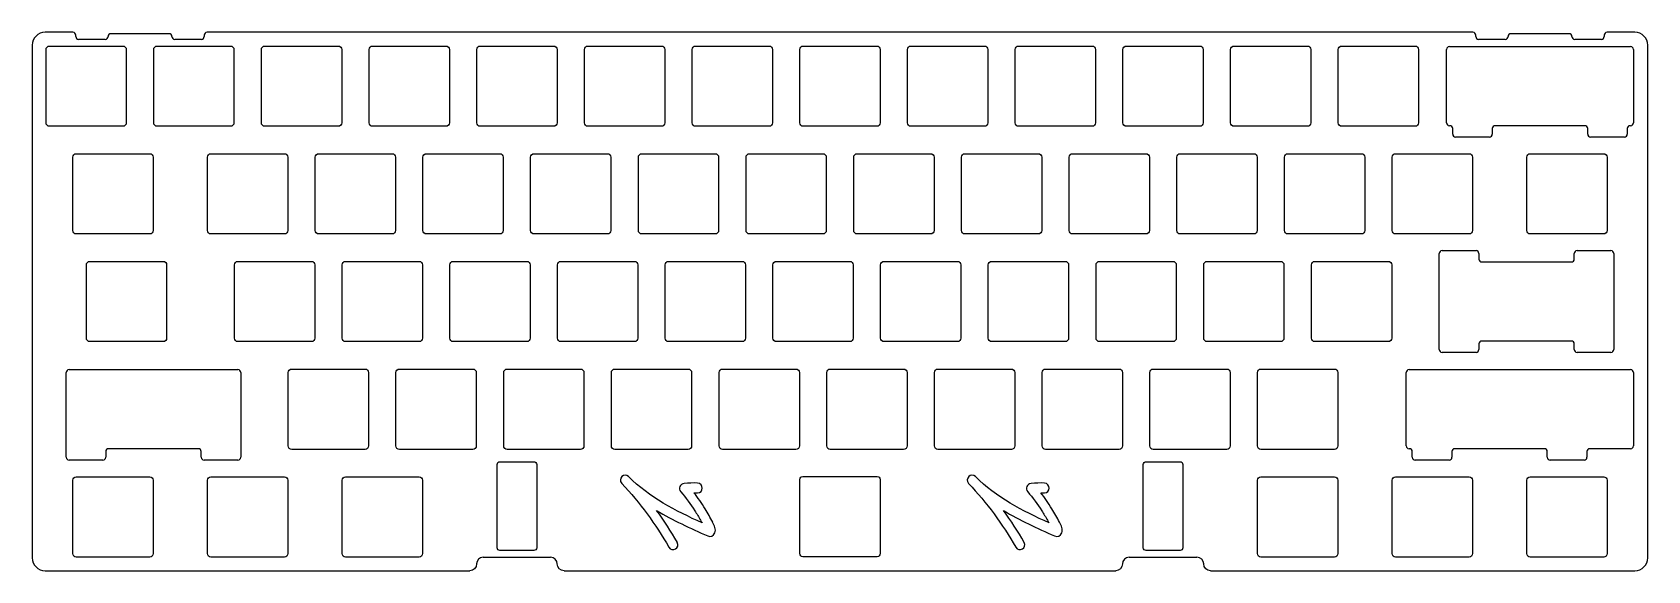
# Model space of a CAD drawing. Header units: millimetres. Extents: x 6 to 292, y -153 to -58.
import ezdxf

# ---------------------------------------------------------------- set-up
doc = ezdxf.new("R2010")
doc.units = ezdxf.units.MM
doc.layers.get('0').update_dxf_attribs({"linetype": 'CONTINUOUS'})

msp = doc.modelspace()

# ---------------------------------------------------------------- linework, layer by layer
for p, q in [((13.26, -57.98), (8.32, -57.98)), ((13.76, -58.73), (13.76, -58.48)), ((18.97, -59.23), (14.26, -59.23)), ((30.26, -58.23), (19.97, -58.23)), ((35.97, -59.23), (31.26, -59.23)), ((36.47, -58.48), (36.47, -58.73)), ((260.91, -57.98), (36.97, -57.98)), ((261.41, -58.73), (261.41, -58.48)), ((266.62, -59.23), (261.91, -59.23)), ((277.91, -58.23), (267.62, -58.23)), ((283.62, -59.23), (278.91, -59.23)), ((284.12, -58.48), (284.12, -58.73)), ((289.57, -57.98), (284.62, -57.98)), ((6.07, -60.23), (6.07, -150.98)), ((8.49, -74.01), (8.49, -61.01)), ((9.09, -60.41), (22.09, -60.41)), ((22.69, -61.01), (22.69, -74.01)), ((27.54, -74.01), (27.54, -61.01)), ((28.14, -60.41), (41.14, -60.41)), ((41.74, -61.01), (41.74, -74.01)), ((46.59, -74.01), (46.59, -61.01)), ((47.19, -60.41), (60.19, -60.41)), ((60.79, -61.01), (60.79, -74.01)), ((65.64, -74.01), (65.64, -61.01)), ((66.24, -60.41), (79.24, -60.41)), ((79.84, -61.01), (79.84, -74.01)), ((84.69, -74.01), (84.69, -61.01)), ((85.29, -60.41), (98.29, -60.41)), ((98.89, -61.01), (98.89, -74.01)), ((103.74, -74.01), (103.74, -61.01)), ((104.34, -60.41), (117.34, -60.41)), ((117.94, -61.01), (117.94, -74.01)), ((122.79, -74.01), (122.79, -61.01)), ((123.39, -60.41), (136.39, -60.41)), ((136.99, -61.01), (136.99, -74.01)), ((141.84, -74.01), (141.84, -61.01)), ((142.44, -60.41), (155.44, -60.41)), ((156.04, -61.01), (156.04, -74.01)), ((160.89, -74.01), (160.89, -61.01)), ((161.49, -60.41), (174.49, -60.41)), ((175.09, -61.01), (175.09, -74.01)), ((179.94, -74.01), (179.94, -61.01)), ((180.54, -60.41), (193.54, -60.41)), ((194.14, -61.01), (194.14, -74.01)), ((198.99, -74.01), (198.99, -61.01)), ((199.59, -60.41), (212.59, -60.41)), ((213.19, -61.01), (213.19, -74.01)), ((218.04, -74.01), (218.04, -61.01)), ((218.64, -60.41), (231.64, -60.41)), ((232.24, -61.01), (232.24, -74.01)), ((237.09, -74.01), (237.09, -61.01)), ((237.69, -60.41), (250.69, -60.41)), ((251.29, -61.01), (251.29, -74.01)), ((256.24, -74.01), (256.24, -61.01)), ((256.74, -60.51), (288.79, -60.51)), ((289.29, -61.01), (289.29, -74.01)), ((291.82, -150.98), (291.82, -60.23)), ((22.09, -74.61), (9.09, -74.61)), ((41.14, -74.61), (28.14, -74.61)), ((60.19, -74.61), (47.19, -74.61)), ((79.24, -74.61), (66.24, -74.61)), ((98.29, -74.61), (85.29, -74.61)), ((117.34, -74.61), (104.34, -74.61)), ((136.39, -74.61), (123.39, -74.61)), ((155.44, -74.61), (142.44, -74.61)), ((174.49, -74.61), (161.49, -74.61)), ((193.54, -74.61), (180.54, -74.61)), ((212.59, -74.61), (199.59, -74.61)), ((231.64, -74.61), (218.64, -74.61)), ((250.69, -74.61), (237.69, -74.61)), ((256.83, -74.51), (256.74, -74.51)), ((257.33, -76.01), (257.33, -75.01)), ((263.83, -76.51), (257.83, -76.51)), ((264.33, -75.01), (264.33, -76.01)), ((280.7, -74.51), (264.83, -74.51)), ((281.2, -76.01), (281.2, -75.01)), ((287.7, -76.51), (281.7, -76.51)), ((288.2, -75.01), (288.2, -76.01)), ((288.79, -74.51), (288.7, -74.51)), ((13.85, -79.46), (26.85, -79.46)), ((37.67, -79.46), (50.67, -79.46)), ((56.72, -79.46), (69.72, -79.46)), ((75.77, -79.46), (88.77, -79.46)), ((94.82, -79.46), (107.82, -79.46)), ((113.87, -79.46), (126.87, -79.46)), ((132.92, -79.46), (145.92, -79.46)), ((151.97, -79.46), (164.97, -79.46)), ((171.02, -79.46), (184.02, -79.46)), ((190.07, -79.46), (203.07, -79.46)), ((209.12, -79.46), (222.12, -79.46)), ((228.17, -79.46), (241.17, -79.46)), ((247.22, -79.46), (260.22, -79.46)), ((271.03, -79.46), (284.03, -79.46)), ((13.25, -93.06), (13.25, -80.06)), ((27.45, -80.06), (27.45, -93.06)), ((37.07, -93.06), (37.07, -80.06)), ((51.27, -80.06), (51.27, -93.06)), ((56.12, -93.06), (56.12, -80.06)), ((70.32, -80.06), (70.32, -93.06)), ((75.17, -93.06), (75.17, -80.06)), ((89.37, -80.06), (89.37, -93.06)), ((94.22, -93.06), (94.22, -80.06)), ((108.42, -80.06), (108.42, -93.06)), ((113.27, -93.06), (113.27, -80.06)), ((127.47, -80.06), (127.47, -93.06)), ((132.32, -93.06), (132.32, -80.06)), ((146.52, -80.06), (146.52, -93.06)), ((151.37, -93.06), (151.37, -80.06)), ((165.57, -80.06), (165.57, -93.06)), ((170.42, -93.06), (170.42, -80.06)), ((184.62, -80.06), (184.62, -93.06)), ((189.47, -93.06), (189.47, -80.06)), ((203.67, -80.06), (203.67, -93.06)), ((208.52, -93.06), (208.52, -80.06)), ((222.72, -80.06), (222.72, -93.06)), ((227.57, -93.06), (227.57, -80.06)), ((241.77, -80.06), (241.77, -93.06)), ((246.62, -93.06), (246.62, -80.06)), ((260.82, -80.06), (260.82, -93.06)), ((270.43, -93.06), (270.43, -80.06)), ((284.63, -80.06), (284.63, -93.06)), ((26.85, -93.66), (13.85, -93.66)), ((50.67, -93.66), (37.67, -93.66)), ((69.72, -93.66), (56.72, -93.66)), ((88.77, -93.66), (75.77, -93.66)), ((107.82, -93.66), (94.82, -93.66)), ((126.87, -93.66), (113.87, -93.66)), ((145.92, -93.66), (132.92, -93.66)), ((164.97, -93.66), (151.97, -93.66)), ((184.02, -93.66), (171.02, -93.66)), ((203.07, -93.66), (190.07, -93.66)), ((222.12, -93.66), (209.12, -93.66)), ((241.17, -93.66), (228.17, -93.66)), ((260.22, -93.66), (247.22, -93.66)), ((284.03, -93.66), (271.03, -93.66)), ((254.95, -114.11), (254.95, -97.11)), ((255.45, -96.61), (261.45, -96.61)), ((261.95, -97.11), (261.95, -98.11)), ((278.82, -98.11), (278.82, -97.11)), ((279.32, -96.61), (285.32, -96.61)), ((285.82, -97.11), (285.82, -114.11)), ((15.63, -112.11), (15.63, -99.11)), ((16.23, -98.51), (29.23, -98.51)), ((29.83, -99.11), (29.83, -112.11)), ((41.83, -112.11), (41.83, -99.11)), ((42.43, -98.51), (55.43, -98.51)), ((56.03, -99.11), (56.03, -112.11)), ((60.88, -112.11), (60.88, -99.11)), ((61.48, -98.51), (74.48, -98.51)), ((75.08, -99.11), (75.08, -112.11)), ((79.93, -112.11), (79.93, -99.11)), ((80.53, -98.51), (93.53, -98.51)), ((94.13, -99.11), (94.13, -112.11)), ((98.98, -112.11), (98.98, -99.11)), ((99.58, -98.51), (112.58, -98.51)), ((113.18, -99.11), (113.18, -112.11)), ((118.03, -112.11), (118.03, -99.11)), ((118.63, -98.51), (131.63, -98.51)), ((132.23, -99.11), (132.23, -112.11)), ((137.08, -112.11), (137.08, -99.11)), ((137.68, -98.51), (150.68, -98.51)), ((151.28, -99.11), (151.28, -112.11)), ((156.13, -112.11), (156.13, -99.11)), ((156.73, -98.51), (169.73, -98.51)), ((170.33, -99.11), (170.33, -112.11)), ((175.18, -112.11), (175.18, -99.11)), ((175.78, -98.51), (188.78, -98.51)), ((189.38, -99.11), (189.38, -112.11)), ((194.23, -112.11), (194.23, -99.11)), ((194.83, -98.51), (207.83, -98.51)), ((208.43, -99.11), (208.43, -112.11)), ((213.28, -112.11), (213.28, -99.11)), ((213.88, -98.51), (226.88, -98.51)), ((227.48, -99.11), (227.48, -112.11)), ((232.33, -112.11), (232.33, -99.11)), ((232.93, -98.51), (245.93, -98.51)), ((246.53, -99.11), (246.53, -112.11)), ((262.45, -98.61), (278.32, -98.61)), ((29.23, -112.71), (16.23, -112.71)), ((55.43, -112.71), (42.43, -112.71)), ((74.48, -112.71), (61.48, -112.71)), ((93.53, -112.71), (80.53, -112.71)), ((112.58, -112.71), (99.58, -112.71)), ((131.63, -112.71), (118.63, -112.71)), ((150.68, -112.71), (137.68, -112.71)), ((169.73, -112.71), (156.73, -112.71)), ((188.78, -112.71), (175.78, -112.71)), ((207.83, -112.71), (194.83, -112.71)), ((226.88, -112.71), (213.88, -112.71)), ((245.93, -112.71), (232.93, -112.71)), ((261.95, -113.11), (261.95, -114.11)), ((278.32, -112.61), (262.45, -112.61)), ((278.82, -114.11), (278.82, -113.11)), ((261.45, -114.61), (255.45, -114.61)), ((285.32, -114.61), (279.32, -114.61)), ((12.06, -133.16), (12.06, -118.16)), ((12.56, -117.66), (42.44, -117.66)), ((42.94, -118.16), (42.94, -133.16)), ((51.35, -131.16), (51.35, -118.16)), ((51.95, -117.56), (64.95, -117.56)), ((65.55, -118.16), (65.55, -131.16)), ((70.4, -131.16), (70.4, -118.16)), ((71, -117.56), (84, -117.56)), ((84.6, -118.16), (84.6, -131.16)), ((89.45, -131.16), (89.45, -118.16)), ((90.05, -117.56), (103.05, -117.56)), ((103.65, -118.16), (103.65, -131.16)), ((108.5, -131.16), (108.5, -118.16)), ((109.1, -117.56), (122.1, -117.56)), ((122.7, -118.16), (122.7, -131.16)), ((127.55, -131.16), (127.55, -118.16)), ((128.15, -117.56), (141.15, -117.56)), ((141.75, -118.16), (141.75, -131.16)), ((146.6, -131.16), (146.6, -118.16)), ((147.2, -117.56), (160.2, -117.56)), ((160.8, -118.16), (160.8, -131.16)), ((165.65, -131.16), (165.65, -118.16)), ((166.25, -117.56), (179.25, -117.56)), ((179.85, -118.16), (179.85, -131.16)), ((184.7, -131.16), (184.7, -118.16)), ((185.3, -117.56), (198.3, -117.56)), ((198.9, -118.16), (198.9, -131.16)), ((203.75, -131.16), (203.75, -118.16)), ((204.35, -117.56), (217.35, -117.56)), ((217.95, -118.16), (217.95, -131.16)), ((222.8, -131.16), (222.8, -118.16)), ((223.4, -117.56), (236.4, -117.56)), ((237, -118.16), (237, -131.16)), ((249.1, -131.16), (249.1, -118.16)), ((249.6, -117.66), (288.79, -117.66)), ((289.29, -118.16), (289.29, -131.16)), ((18.56, -133.66), (12.56, -133.66)), ((19.06, -132.16), (19.06, -133.16)), ((35.44, -131.66), (19.56, -131.66)), ((35.94, -133.16), (35.94, -132.16)), ((42.44, -133.66), (36.44, -133.66)), ((64.95, -131.76), (51.95, -131.76)), ((84, -131.76), (71, -131.76)), ((88.79, -133.96), (94.79, -133.96)), ((103.05, -131.76), (90.05, -131.76)), ((122.1, -131.76), (109.1, -131.76)), ((141.15, -131.76), (128.15, -131.76)), ((160.2, -131.76), (147.2, -131.76)), ((179.25, -131.76), (166.25, -131.76)), ((198.3, -131.76), (185.3, -131.76)), ((203.09, -133.96), (209.09, -133.96)), ((217.35, -131.76), (204.35, -131.76)), ((236.4, -131.76), (223.4, -131.76)), ((249.68, -131.66), (249.6, -131.66)), ((250.18, -133.16), (250.18, -132.16)), ((256.68, -133.66), (250.68, -133.66)), ((257.18, -132.16), (257.18, -133.16)), ((273.56, -131.66), (257.68, -131.66)), ((274.06, -133.16), (274.06, -132.16)), ((280.56, -133.66), (274.56, -133.66)), ((281.06, -132.16), (281.06, -133.16)), ((288.79, -131.66), (281.56, -131.66)), ((13.85, -136.61), (26.85, -136.61)), ((37.67, -136.61), (50.67, -136.61)), ((61.48, -136.61), (74.48, -136.61)), ((88.29, -149.16), (88.29, -134.46)), ((95.29, -134.46), (95.29, -149.16)), ((141.84, -150.25), (141.84, -137.06)), ((142.35, -136.56), (155.53, -136.56)), ((156.04, -137.06), (156.04, -150.25)), ((202.59, -149.16), (202.59, -134.46)), ((209.59, -134.46), (209.59, -149.16)), ((223.4, -136.61), (236.4, -136.61)), ((247.22, -136.61), (260.22, -136.61)), ((271.03, -136.61), (284.03, -136.61)), ((13.25, -150.21), (13.25, -137.21)), ((27.45, -137.21), (27.45, -150.21)), ((37.07, -150.21), (37.07, -137.21)), ((51.27, -137.21), (51.27, -150.21)), ((60.88, -150.21), (60.88, -137.21)), ((75.08, -137.21), (75.08, -150.21)), ((222.8, -150.21), (222.8, -137.21)), ((237, -137.21), (237, -150.21)), ((246.62, -150.21), (246.62, -137.21)), ((260.82, -137.21), (260.82, -150.21)), ((270.43, -150.21), (270.43, -137.21)), ((284.63, -137.21), (284.63, -150.21)), ((26.85, -150.81), (13.85, -150.81)), ((50.67, -150.81), (37.67, -150.81)), ((74.48, -150.81), (61.48, -150.81)), ((85.84, -150.85), (97.74, -150.85)), ((94.79, -149.66), (88.79, -149.66)), ((155.53, -150.76), (142.35, -150.76)), ((200.1, -150.85), (212.09, -150.85)), ((209.09, -149.66), (203.09, -149.66)), ((236.4, -150.81), (223.4, -150.81)), ((260.22, -150.81), (247.22, -150.81)), ((284.03, -150.81), (271.03, -150.81)), ((8.32, -153.23), (83.46, -153.23)), ((100.12, -153.23), (197.71, -153.23)), ((214.47, -153.23), (289.57, -153.23))]:
    msp.add_line(p, q)
for centre, major_axis, ratio, start_param, end_param in [((57.66, -176.08), (70.2, -4.71), 0.89039, 0.535678, 0.639362), ((99.3, -157.63), (20.22, -24.93), 0.93348, 1.351205, 1.436361), ((119.02, -176.08), (70.2, -4.71), 0.89039, 0.535678, 0.639362), ((160.66, -157.63), (20.22, -24.93), 0.93348, 1.351205, 1.436361)]:
    msp.add_ellipse(centre, major_axis=major_axis, ratio=ratio, start_param=start_param, end_param=end_param)
for points in [[(8.32, -57.98), (7.07, -57.98), (6.07, -58.99), (6.07, -60.23)], [(13.76, -58.48), (13.76, -58.2), (13.54, -57.98), (13.26, -57.98)], [(13.76, -58.73), (13.76, -59.01), (13.98, -59.23), (14.26, -59.23)], [(18.97, -59.23), (19.25, -59.23), (19.47, -59.01), (19.47, -58.73)], [(19.97, -58.23), (19.7, -58.23), (19.47, -58.45), (19.47, -58.73)], [(30.76, -58.73), (30.76, -58.45), (30.54, -58.23), (30.26, -58.23)], [(30.76, -58.73), (30.76, -59.01), (30.98, -59.23), (31.26, -59.23)], [(35.97, -59.23), (36.25, -59.23), (36.47, -59.01), (36.47, -58.73)], [(36.97, -57.98), (36.7, -57.98), (36.47, -58.2), (36.47, -58.48)], [(261.41, -58.48), (261.41, -58.2), (261.19, -57.98), (260.91, -57.98)], [(261.41, -58.73), (261.41, -59.01), (261.63, -59.23), (261.91, -59.23)], [(266.62, -59.23), (266.9, -59.23), (267.12, -59.01), (267.12, -58.73)], [(267.62, -58.23), (267.35, -58.23), (267.12, -58.45), (267.12, -58.73)], [(278.41, -58.73), (278.41, -58.45), (278.19, -58.23), (277.91, -58.23)], [(278.41, -58.73), (278.41, -59.01), (278.63, -59.23), (278.91, -59.23)], [(283.62, -59.23), (283.9, -59.23), (284.12, -59.01), (284.12, -58.73)], [(284.62, -57.98), (284.35, -57.98), (284.12, -58.2), (284.12, -58.48)], [(291.82, -60.23), (291.82, -58.99), (290.81, -57.98), (289.57, -57.98)], [(8.49, -61.01), (8.49, -60.67), (8.76, -60.41), (9.09, -60.41)], [(22.09, -60.41), (22.42, -60.41), (22.69, -60.67), (22.69, -61.01)], [(27.54, -61.01), (27.54, -60.67), (27.81, -60.41), (28.14, -60.41)], [(41.14, -60.41), (41.47, -60.41), (41.74, -60.67), (41.74, -61.01)], [(46.59, -61.01), (46.59, -60.67), (46.86, -60.41), (47.19, -60.41)], [(60.19, -60.41), (60.52, -60.41), (60.79, -60.67), (60.79, -61.01)], [(65.64, -61.01), (65.64, -60.67), (65.91, -60.41), (66.24, -60.41)], [(79.24, -60.41), (79.57, -60.41), (79.84, -60.67), (79.84, -61.01)], [(84.69, -61.01), (84.69, -60.67), (84.96, -60.41), (85.29, -60.41)], [(98.29, -60.41), (98.62, -60.41), (98.89, -60.67), (98.89, -61.01)], [(103.74, -61.01), (103.74, -60.67), (104.01, -60.41), (104.34, -60.41)], [(117.34, -60.41), (117.67, -60.41), (117.94, -60.67), (117.94, -61.01)], [(122.79, -61.01), (122.79, -60.67), (123.06, -60.41), (123.39, -60.41)], [(136.39, -60.41), (136.72, -60.41), (136.99, -60.67), (136.99, -61.01)], [(141.84, -61.01), (141.84, -60.67), (142.11, -60.41), (142.44, -60.41)], [(155.44, -60.41), (155.77, -60.41), (156.04, -60.67), (156.04, -61.01)], [(160.89, -61.01), (160.89, -60.67), (161.16, -60.41), (161.49, -60.41)], [(174.49, -60.41), (174.82, -60.41), (175.09, -60.67), (175.09, -61.01)], [(179.94, -61.01), (179.94, -60.67), (180.21, -60.41), (180.54, -60.41)], [(193.54, -60.41), (193.87, -60.41), (194.14, -60.67), (194.14, -61.01)], [(198.99, -61.01), (198.99, -60.67), (199.26, -60.41), (199.59, -60.41)], [(212.59, -60.41), (212.92, -60.41), (213.19, -60.67), (213.19, -61.01)], [(218.04, -61.01), (218.04, -60.67), (218.31, -60.41), (218.64, -60.41)], [(231.64, -60.41), (231.97, -60.41), (232.24, -60.67), (232.24, -61.01)], [(237.09, -61.01), (237.09, -60.67), (237.36, -60.41), (237.69, -60.41)], [(250.69, -60.41), (251.02, -60.41), (251.29, -60.67), (251.29, -61.01)], [(256.74, -60.51), (256.47, -60.51), (256.24, -60.73), (256.24, -61.01)], [(289.29, -61.01), (289.29, -60.73), (289.07, -60.51), (288.79, -60.51)], [(9.09, -74.61), (8.76, -74.61), (8.49, -74.34), (8.49, -74.01)], [(22.69, -74.01), (22.69, -74.34), (22.42, -74.61), (22.09, -74.61)], [(28.14, -74.61), (27.81, -74.61), (27.54, -74.34), (27.54, -74.01)], [(41.74, -74.01), (41.74, -74.34), (41.47, -74.61), (41.14, -74.61)], [(47.19, -74.61), (46.86, -74.61), (46.59, -74.34), (46.59, -74.01)], [(60.79, -74.01), (60.79, -74.34), (60.52, -74.61), (60.19, -74.61)], [(66.24, -74.61), (65.91, -74.61), (65.64, -74.34), (65.64, -74.01)], [(79.84, -74.01), (79.84, -74.34), (79.57, -74.61), (79.24, -74.61)], [(85.29, -74.61), (84.96, -74.61), (84.69, -74.34), (84.69, -74.01)], [(98.89, -74.01), (98.89, -74.34), (98.62, -74.61), (98.29, -74.61)], [(104.34, -74.61), (104.01, -74.61), (103.74, -74.34), (103.74, -74.01)], [(117.94, -74.01), (117.94, -74.34), (117.67, -74.61), (117.34, -74.61)], [(123.39, -74.61), (123.06, -74.61), (122.79, -74.34), (122.79, -74.01)], [(136.99, -74.01), (136.99, -74.34), (136.72, -74.61), (136.39, -74.61)], [(142.44, -74.61), (142.11, -74.61), (141.84, -74.34), (141.84, -74.01)], [(156.04, -74.01), (156.04, -74.34), (155.77, -74.61), (155.44, -74.61)], [(161.49, -74.61), (161.16, -74.61), (160.89, -74.34), (160.89, -74.01)], [(175.09, -74.01), (175.09, -74.34), (174.82, -74.61), (174.49, -74.61)], [(180.54, -74.61), (180.21, -74.61), (179.94, -74.34), (179.94, -74.01)], [(194.14, -74.01), (194.14, -74.34), (193.87, -74.61), (193.54, -74.61)], [(199.59, -74.61), (199.26, -74.61), (198.99, -74.34), (198.99, -74.01)], [(213.19, -74.01), (213.19, -74.34), (212.92, -74.61), (212.59, -74.61)], [(218.64, -74.61), (218.31, -74.61), (218.04, -74.34), (218.04, -74.01)], [(232.24, -74.01), (232.24, -74.34), (231.97, -74.61), (231.64, -74.61)], [(237.69, -74.61), (237.36, -74.61), (237.09, -74.34), (237.09, -74.01)], [(251.29, -74.01), (251.29, -74.34), (251.02, -74.61), (250.69, -74.61)], [(256.24, -74.01), (256.24, -74.28), (256.47, -74.51), (256.74, -74.51)], [(288.79, -74.51), (289.07, -74.51), (289.29, -74.28), (289.29, -74.01)], [(257.33, -75.01), (257.33, -74.73), (257.1, -74.51), (256.83, -74.51)], [(257.33, -76.01), (257.33, -76.28), (257.55, -76.51), (257.83, -76.51)], [(263.83, -76.51), (264.1, -76.51), (264.33, -76.28), (264.33, -76.01)], [(264.83, -74.51), (264.55, -74.51), (264.33, -74.73), (264.33, -75.01)], [(281.2, -75.01), (281.2, -74.73), (280.98, -74.51), (280.7, -74.51)], [(281.2, -76.01), (281.2, -76.28), (281.43, -76.51), (281.7, -76.51)], [(287.7, -76.51), (287.98, -76.51), (288.2, -76.28), (288.2, -76.01)], [(288.7, -74.51), (288.43, -74.51), (288.2, -74.73), (288.2, -75.01)], [(13.25, -80.06), (13.25, -79.72), (13.52, -79.46), (13.85, -79.46)], [(26.85, -79.46), (27.18, -79.46), (27.45, -79.72), (27.45, -80.06)], [(37.07, -80.06), (37.07, -79.72), (37.34, -79.46), (37.67, -79.46)], [(50.67, -79.46), (51, -79.46), (51.27, -79.72), (51.27, -80.06)], [(56.12, -80.06), (56.12, -79.72), (56.39, -79.46), (56.72, -79.46)], [(69.72, -79.46), (70.05, -79.46), (70.32, -79.72), (70.32, -80.06)], [(75.17, -80.06), (75.17, -79.72), (75.44, -79.46), (75.77, -79.46)], [(88.77, -79.46), (89.1, -79.46), (89.37, -79.72), (89.37, -80.06)], [(94.22, -80.06), (94.22, -79.72), (94.49, -79.46), (94.82, -79.46)], [(107.82, -79.46), (108.15, -79.46), (108.42, -79.72), (108.42, -80.06)], [(113.27, -80.06), (113.27, -79.72), (113.54, -79.46), (113.87, -79.46)], [(126.87, -79.46), (127.2, -79.46), (127.47, -79.72), (127.47, -80.06)], [(132.32, -80.06), (132.32, -79.72), (132.59, -79.46), (132.92, -79.46)], [(145.92, -79.46), (146.25, -79.46), (146.52, -79.72), (146.52, -80.06)], [(151.37, -80.06), (151.37, -79.72), (151.64, -79.46), (151.97, -79.46)], [(164.97, -79.46), (165.3, -79.46), (165.57, -79.72), (165.57, -80.06)], [(170.42, -80.06), (170.42, -79.72), (170.69, -79.46), (171.02, -79.46)], [(184.02, -79.46), (184.35, -79.46), (184.62, -79.72), (184.62, -80.06)], [(189.47, -80.06), (189.47, -79.72), (189.74, -79.46), (190.07, -79.46)], [(203.07, -79.46), (203.4, -79.46), (203.67, -79.72), (203.67, -80.06)], [(208.52, -80.06), (208.52, -79.72), (208.79, -79.46), (209.12, -79.46)], [(222.12, -79.46), (222.45, -79.46), (222.72, -79.72), (222.72, -80.06)], [(227.57, -80.06), (227.57, -79.72), (227.84, -79.46), (228.17, -79.46)], [(241.17, -79.46), (241.5, -79.46), (241.77, -79.72), (241.77, -80.06)], [(246.62, -80.06), (246.62, -79.72), (246.89, -79.46), (247.22, -79.46)], [(260.22, -79.46), (260.55, -79.46), (260.82, -79.72), (260.82, -80.06)], [(270.43, -80.06), (270.43, -79.72), (270.7, -79.46), (271.03, -79.46)], [(284.03, -79.46), (284.36, -79.46), (284.63, -79.72), (284.63, -80.06)], [(13.85, -93.66), (13.52, -93.66), (13.25, -93.39), (13.25, -93.06)], [(27.45, -93.06), (27.45, -93.39), (27.18, -93.66), (26.85, -93.66)], [(37.67, -93.66), (37.34, -93.66), (37.07, -93.39), (37.07, -93.06)], [(51.27, -93.06), (51.27, -93.39), (51, -93.66), (50.67, -93.66)], [(56.72, -93.66), (56.39, -93.66), (56.12, -93.39), (56.12, -93.06)], [(70.32, -93.06), (70.32, -93.39), (70.05, -93.66), (69.72, -93.66)], [(75.77, -93.66), (75.44, -93.66), (75.17, -93.39), (75.17, -93.06)], [(89.37, -93.06), (89.37, -93.39), (89.1, -93.66), (88.77, -93.66)], [(94.82, -93.66), (94.49, -93.66), (94.22, -93.39), (94.22, -93.06)], [(108.42, -93.06), (108.42, -93.39), (108.15, -93.66), (107.82, -93.66)], [(113.87, -93.66), (113.54, -93.66), (113.27, -93.39), (113.27, -93.06)], [(127.47, -93.06), (127.47, -93.39), (127.2, -93.66), (126.87, -93.66)], [(132.92, -93.66), (132.59, -93.66), (132.32, -93.39), (132.32, -93.06)], [(146.52, -93.06), (146.52, -93.39), (146.25, -93.66), (145.92, -93.66)], [(151.97, -93.66), (151.64, -93.66), (151.37, -93.39), (151.37, -93.06)], [(165.57, -93.06), (165.57, -93.39), (165.3, -93.66), (164.97, -93.66)], [(171.02, -93.66), (170.69, -93.66), (170.42, -93.39), (170.42, -93.06)], [(184.62, -93.06), (184.62, -93.39), (184.35, -93.66), (184.02, -93.66)], [(190.07, -93.66), (189.74, -93.66), (189.47, -93.39), (189.47, -93.06)], [(203.67, -93.06), (203.67, -93.39), (203.4, -93.66), (203.07, -93.66)], [(209.12, -93.66), (208.79, -93.66), (208.52, -93.39), (208.52, -93.06)], [(222.72, -93.06), (222.72, -93.39), (222.45, -93.66), (222.12, -93.66)], [(228.17, -93.66), (227.84, -93.66), (227.57, -93.39), (227.57, -93.06)], [(241.77, -93.06), (241.77, -93.39), (241.5, -93.66), (241.17, -93.66)], [(247.22, -93.66), (246.89, -93.66), (246.62, -93.39), (246.62, -93.06)], [(260.82, -93.06), (260.82, -93.39), (260.55, -93.66), (260.22, -93.66)], [(271.03, -93.66), (270.7, -93.66), (270.43, -93.39), (270.43, -93.06)], [(284.63, -93.06), (284.63, -93.39), (284.36, -93.66), (284.03, -93.66)], [(255.45, -96.61), (255.17, -96.61), (254.95, -96.83), (254.95, -97.11)], [(261.95, -97.11), (261.95, -96.83), (261.72, -96.61), (261.45, -96.61)], [(279.32, -96.61), (279.05, -96.61), (278.82, -96.83), (278.82, -97.11)], [(285.82, -97.11), (285.82, -96.83), (285.6, -96.61), (285.32, -96.61)], [(15.63, -99.11), (15.63, -98.77), (15.9, -98.51), (16.23, -98.51)], [(29.23, -98.51), (29.57, -98.51), (29.83, -98.77), (29.83, -99.11)], [(41.83, -99.11), (41.83, -98.77), (42.1, -98.51), (42.43, -98.51)], [(55.43, -98.51), (55.76, -98.51), (56.03, -98.77), (56.03, -99.11)], [(60.88, -99.11), (60.88, -98.77), (61.15, -98.51), (61.48, -98.51)], [(74.48, -98.51), (74.81, -98.51), (75.08, -98.77), (75.08, -99.11)], [(79.93, -99.11), (79.93, -98.77), (80.2, -98.51), (80.53, -98.51)], [(93.53, -98.51), (93.86, -98.51), (94.13, -98.77), (94.13, -99.11)], [(98.98, -99.11), (98.98, -98.77), (99.25, -98.51), (99.58, -98.51)], [(112.58, -98.51), (112.91, -98.51), (113.18, -98.77), (113.18, -99.11)], [(118.03, -99.11), (118.03, -98.77), (118.3, -98.51), (118.63, -98.51)], [(131.63, -98.51), (131.96, -98.51), (132.23, -98.77), (132.23, -99.11)], [(137.08, -99.11), (137.08, -98.77), (137.35, -98.51), (137.68, -98.51)], [(150.68, -98.51), (151.01, -98.51), (151.28, -98.77), (151.28, -99.11)], [(156.13, -99.11), (156.13, -98.77), (156.4, -98.51), (156.73, -98.51)], [(169.73, -98.51), (170.06, -98.51), (170.33, -98.77), (170.33, -99.11)], [(175.18, -99.11), (175.18, -98.77), (175.45, -98.51), (175.78, -98.51)], [(188.78, -98.51), (189.11, -98.51), (189.38, -98.77), (189.38, -99.11)], [(194.23, -99.11), (194.23, -98.77), (194.5, -98.51), (194.83, -98.51)], [(207.83, -98.51), (208.16, -98.51), (208.43, -98.77), (208.43, -99.11)], [(213.28, -99.11), (213.28, -98.77), (213.55, -98.51), (213.88, -98.51)], [(226.88, -98.51), (227.21, -98.51), (227.48, -98.77), (227.48, -99.11)], [(232.33, -99.11), (232.33, -98.77), (232.6, -98.51), (232.93, -98.51)], [(245.93, -98.51), (246.26, -98.51), (246.53, -98.77), (246.53, -99.11)], [(261.95, -98.11), (261.95, -98.38), (262.17, -98.61), (262.45, -98.61)], [(278.32, -98.61), (278.6, -98.61), (278.82, -98.38), (278.82, -98.11)], [(16.23, -112.71), (15.9, -112.71), (15.63, -112.44), (15.63, -112.11)], [(29.83, -112.11), (29.83, -112.44), (29.57, -112.71), (29.23, -112.71)], [(42.43, -112.71), (42.1, -112.71), (41.83, -112.44), (41.83, -112.11)], [(56.03, -112.11), (56.03, -112.44), (55.76, -112.71), (55.43, -112.71)], [(61.48, -112.71), (61.15, -112.71), (60.88, -112.44), (60.88, -112.11)], [(75.08, -112.11), (75.08, -112.44), (74.81, -112.71), (74.48, -112.71)], [(80.53, -112.71), (80.2, -112.71), (79.93, -112.44), (79.93, -112.11)], [(94.13, -112.11), (94.13, -112.44), (93.86, -112.71), (93.53, -112.71)], [(99.58, -112.71), (99.25, -112.71), (98.98, -112.44), (98.98, -112.11)], [(113.18, -112.11), (113.18, -112.44), (112.91, -112.71), (112.58, -112.71)], [(118.63, -112.71), (118.3, -112.71), (118.03, -112.44), (118.03, -112.11)], [(132.23, -112.11), (132.23, -112.44), (131.96, -112.71), (131.63, -112.71)], [(137.68, -112.71), (137.35, -112.71), (137.08, -112.44), (137.08, -112.11)], [(151.28, -112.11), (151.28, -112.44), (151.01, -112.71), (150.68, -112.71)], [(156.73, -112.71), (156.4, -112.71), (156.13, -112.44), (156.13, -112.11)], [(170.33, -112.11), (170.33, -112.44), (170.06, -112.71), (169.73, -112.71)], [(175.78, -112.71), (175.45, -112.71), (175.18, -112.44), (175.18, -112.11)], [(189.38, -112.11), (189.38, -112.44), (189.11, -112.71), (188.78, -112.71)], [(194.83, -112.71), (194.5, -112.71), (194.23, -112.44), (194.23, -112.11)], [(208.43, -112.11), (208.43, -112.44), (208.16, -112.71), (207.83, -112.71)], [(213.88, -112.71), (213.55, -112.71), (213.28, -112.44), (213.28, -112.11)], [(227.48, -112.11), (227.48, -112.44), (227.21, -112.71), (226.88, -112.71)], [(232.93, -112.71), (232.6, -112.71), (232.33, -112.44), (232.33, -112.11)], [(246.53, -112.11), (246.53, -112.44), (246.26, -112.71), (245.93, -112.71)], [(254.95, -114.11), (254.95, -114.38), (255.17, -114.61), (255.45, -114.61)], [(261.45, -114.61), (261.72, -114.61), (261.95, -114.38), (261.95, -114.11)], [(262.45, -112.61), (262.17, -112.61), (261.95, -112.83), (261.95, -113.11)], [(278.82, -113.11), (278.82, -112.83), (278.6, -112.61), (278.32, -112.61)], [(278.82, -114.11), (278.82, -114.38), (279.05, -114.61), (279.32, -114.61)], [(285.32, -114.61), (285.6, -114.61), (285.82, -114.38), (285.82, -114.11)], [(12.56, -117.66), (12.28, -117.66), (12.06, -117.88), (12.06, -118.16)], [(42.94, -118.16), (42.94, -117.88), (42.71, -117.66), (42.44, -117.66)], [(51.35, -118.16), (51.35, -117.82), (51.62, -117.56), (51.95, -117.56)], [(64.95, -117.56), (65.28, -117.56), (65.55, -117.82), (65.55, -118.16)], [(70.4, -118.16), (70.4, -117.82), (70.67, -117.56), (71, -117.56)], [(84, -117.56), (84.33, -117.56), (84.6, -117.82), (84.6, -118.16)], [(89.45, -118.16), (89.45, -117.82), (89.72, -117.56), (90.05, -117.56)], [(103.05, -117.56), (103.38, -117.56), (103.65, -117.82), (103.65, -118.16)], [(108.5, -118.16), (108.5, -117.82), (108.77, -117.56), (109.1, -117.56)], [(122.1, -117.56), (122.43, -117.56), (122.7, -117.82), (122.7, -118.16)], [(127.55, -118.16), (127.55, -117.82), (127.82, -117.56), (128.15, -117.56)], [(141.15, -117.56), (141.48, -117.56), (141.75, -117.82), (141.75, -118.16)], [(146.6, -118.16), (146.6, -117.82), (146.87, -117.56), (147.2, -117.56)], [(160.2, -117.56), (160.53, -117.56), (160.8, -117.82), (160.8, -118.16)], [(165.65, -118.16), (165.65, -117.82), (165.92, -117.56), (166.25, -117.56)], [(179.25, -117.56), (179.58, -117.56), (179.85, -117.82), (179.85, -118.16)], [(184.7, -118.16), (184.7, -117.82), (184.97, -117.56), (185.3, -117.56)], [(198.3, -117.56), (198.63, -117.56), (198.9, -117.82), (198.9, -118.16)], [(203.75, -118.16), (203.75, -117.82), (204.02, -117.56), (204.35, -117.56)], [(217.35, -117.56), (217.68, -117.56), (217.95, -117.82), (217.95, -118.16)], [(222.8, -118.16), (222.8, -117.82), (223.07, -117.56), (223.4, -117.56)], [(236.4, -117.56), (236.73, -117.56), (237, -117.82), (237, -118.16)], [(249.6, -117.66), (249.32, -117.66), (249.1, -117.88), (249.1, -118.16)], [(289.29, -118.16), (289.29, -117.88), (289.07, -117.66), (288.79, -117.66)], [(51.95, -131.76), (51.62, -131.76), (51.35, -131.49), (51.35, -131.16)], [(65.55, -131.16), (65.55, -131.49), (65.28, -131.76), (64.95, -131.76)], [(71, -131.76), (70.67, -131.76), (70.4, -131.49), (70.4, -131.16)], [(84.6, -131.16), (84.6, -131.49), (84.33, -131.76), (84, -131.76)], [(90.05, -131.76), (89.72, -131.76), (89.45, -131.49), (89.45, -131.16)], [(103.65, -131.16), (103.65, -131.49), (103.38, -131.76), (103.05, -131.76)], [(109.1, -131.76), (108.77, -131.76), (108.5, -131.49), (108.5, -131.16)], [(122.7, -131.16), (122.7, -131.49), (122.43, -131.76), (122.1, -131.76)], [(128.15, -131.76), (127.82, -131.76), (127.55, -131.49), (127.55, -131.16)], [(141.75, -131.16), (141.75, -131.49), (141.48, -131.76), (141.15, -131.76)], [(147.2, -131.76), (146.87, -131.76), (146.6, -131.49), (146.6, -131.16)], [(160.8, -131.16), (160.8, -131.49), (160.53, -131.76), (160.2, -131.76)], [(166.25, -131.76), (165.92, -131.76), (165.65, -131.49), (165.65, -131.16)], [(179.85, -131.16), (179.85, -131.49), (179.58, -131.76), (179.25, -131.76)], [(185.3, -131.76), (184.97, -131.76), (184.7, -131.49), (184.7, -131.16)], [(198.9, -131.16), (198.9, -131.49), (198.63, -131.76), (198.3, -131.76)], [(204.35, -131.76), (204.02, -131.76), (203.75, -131.49), (203.75, -131.16)], [(217.95, -131.16), (217.95, -131.49), (217.68, -131.76), (217.35, -131.76)], [(223.4, -131.76), (223.07, -131.76), (222.8, -131.49), (222.8, -131.16)], [(237, -131.16), (237, -131.49), (236.73, -131.76), (236.4, -131.76)], [(249.1, -131.16), (249.1, -131.43), (249.32, -131.66), (249.6, -131.66)], [(288.79, -131.66), (289.07, -131.66), (289.29, -131.43), (289.29, -131.16)], [(12.06, -133.16), (12.06, -133.43), (12.28, -133.66), (12.56, -133.66)], [(18.56, -133.66), (18.84, -133.66), (19.06, -133.43), (19.06, -133.16)], [(19.56, -131.66), (19.28, -131.66), (19.06, -131.88), (19.06, -132.16)], [(35.94, -132.16), (35.94, -131.88), (35.71, -131.66), (35.44, -131.66)], [(35.94, -133.16), (35.94, -133.43), (36.16, -133.66), (36.44, -133.66)], [(42.44, -133.66), (42.71, -133.66), (42.94, -133.43), (42.94, -133.16)], [(88.29, -134.46), (88.29, -134.19), (88.52, -133.96), (88.79, -133.96)], [(94.79, -133.96), (95.07, -133.96), (95.29, -134.19), (95.29, -134.46)], [(202.59, -134.46), (202.59, -134.19), (202.82, -133.96), (203.09, -133.96)], [(209.09, -133.96), (209.37, -133.96), (209.59, -134.19), (209.59, -134.46)], [(250.18, -132.16), (250.18, -131.88), (249.96, -131.66), (249.68, -131.66)], [(250.18, -133.16), (250.18, -133.43), (250.41, -133.66), (250.68, -133.66)], [(256.68, -133.66), (256.96, -133.66), (257.18, -133.43), (257.18, -133.16)], [(257.68, -131.66), (257.41, -131.66), (257.18, -131.88), (257.18, -132.16)], [(274.06, -132.16), (274.06, -131.88), (273.84, -131.66), (273.56, -131.66)], [(274.06, -133.16), (274.06, -133.43), (274.28, -133.66), (274.56, -133.66)], [(280.56, -133.66), (280.84, -133.66), (281.06, -133.43), (281.06, -133.16)], [(281.56, -131.66), (281.28, -131.66), (281.06, -131.88), (281.06, -132.16)], [(13.25, -137.21), (13.25, -136.87), (13.52, -136.61), (13.85, -136.61)], [(26.85, -136.61), (27.18, -136.61), (27.45, -136.87), (27.45, -137.21)], [(37.07, -137.21), (37.07, -136.87), (37.34, -136.61), (37.67, -136.61)], [(50.67, -136.61), (51, -136.61), (51.27, -136.87), (51.27, -137.21)], [(60.88, -137.21), (60.88, -136.87), (61.15, -136.61), (61.48, -136.61)], [(74.48, -136.61), (74.81, -136.61), (75.08, -136.87), (75.08, -137.21)], [(141.84, -137.06), (141.84, -136.78), (142.07, -136.56), (142.35, -136.56)], [(155.53, -136.56), (155.81, -136.56), (156.04, -136.78), (156.04, -137.06)], [(222.8, -137.21), (222.8, -136.87), (223.07, -136.61), (223.4, -136.61)], [(236.4, -136.61), (236.73, -136.61), (237, -136.87), (237, -137.21)], [(246.62, -137.21), (246.62, -136.87), (246.89, -136.61), (247.22, -136.61)], [(260.22, -136.61), (260.55, -136.61), (260.82, -136.87), (260.82, -137.21)], [(270.43, -137.21), (270.43, -136.87), (270.7, -136.61), (271.03, -136.61)], [(284.03, -136.61), (284.36, -136.61), (284.63, -136.87), (284.63, -137.21)], [(125.07, -142.27), (124.46, -141.29), (123.8, -140.34), (123.1, -139.43)], [(186.43, -142.27), (185.82, -141.29), (185.16, -140.34), (184.46, -139.43)], [(116.49, -142.57), (119.37, -144.3), (122.47, -145.71), (125.54, -147.08)], [(177.86, -142.57), (180.73, -144.3), (183.83, -145.71), (186.9, -147.08)], [(126.8, -146.56), (127.06, -145.87), (126.73, -145.25), (126.41, -144.64)], [(188.16, -146.56), (188.42, -145.87), (188.09, -145.25), (187.77, -144.64)], [(125.54, -147.08), (126.08, -147.32), (126.59, -147.12), (126.8, -146.56)], [(186.9, -147.08), (187.44, -147.32), (187.95, -147.12), (188.16, -146.56)], [(6.07, -150.98), (6.07, -152.22), (7.07, -153.23), (8.32, -153.23)], [(13.85, -150.81), (13.52, -150.81), (13.25, -150.54), (13.25, -150.21)], [(27.45, -150.21), (27.45, -150.54), (27.18, -150.81), (26.85, -150.81)], [(37.67, -150.81), (37.34, -150.81), (37.07, -150.54), (37.07, -150.21)], [(51.27, -150.21), (51.27, -150.54), (51, -150.81), (50.67, -150.81)], [(61.48, -150.81), (61.15, -150.81), (60.88, -150.54), (60.88, -150.21)], [(75.08, -150.21), (75.08, -150.54), (74.81, -150.81), (74.48, -150.81)], [(85.84, -150.85), (85.18, -150.85), (84.65, -151.38), (84.65, -152.04)], [(88.79, -149.66), (88.52, -149.66), (88.29, -149.43), (88.29, -149.16)], [(95.29, -149.16), (95.29, -149.43), (95.07, -149.66), (94.79, -149.66)], [(98.93, -152.04), (98.93, -151.38), (98.4, -150.85), (97.74, -150.85)], [(142.35, -150.76), (142.07, -150.76), (141.84, -150.53), (141.84, -150.25)], [(156.04, -150.25), (156.04, -150.53), (155.81, -150.76), (155.53, -150.76)], [(200.1, -150.85), (199.44, -150.85), (198.9, -151.38), (198.9, -152.04)], [(203.09, -149.66), (202.82, -149.66), (202.59, -149.43), (202.59, -149.16)], [(209.59, -149.16), (209.59, -149.43), (209.37, -149.66), (209.09, -149.66)], [(213.28, -152.04), (213.28, -151.38), (212.75, -150.85), (212.09, -150.85)], [(223.4, -150.81), (223.07, -150.81), (222.8, -150.54), (222.8, -150.21)], [(237, -150.21), (237, -150.54), (236.73, -150.81), (236.4, -150.81)], [(247.22, -150.81), (246.89, -150.81), (246.62, -150.54), (246.62, -150.21)], [(260.82, -150.21), (260.82, -150.54), (260.55, -150.81), (260.22, -150.81)], [(271.03, -150.81), (270.7, -150.81), (270.43, -150.54), (270.43, -150.21)], [(284.63, -150.21), (284.63, -150.54), (284.36, -150.81), (284.03, -150.81)], [(289.57, -153.23), (290.81, -153.23), (291.82, -152.22), (291.82, -150.98)], [(84.65, -152.04), (84.65, -152.7), (84.12, -153.23), (83.46, -153.23)], [(100.12, -153.23), (99.47, -153.23), (98.93, -152.7), (98.93, -152.04)], [(198.9, -152.04), (198.9, -152.7), (198.37, -153.23), (197.71, -153.23)], [(214.47, -153.23), (213.81, -153.23), (213.28, -152.7), (213.28, -152.04)]]:
    msp.add_open_spline(points, degree=3)
for points, knots in [([(124.58, -144.78), (119.87, -142.65), (115.19, -140.3), (110.77, -135.78), (109.57, -136.98), (113.54, -141.22), (116.34, -145.01), (119.23, -150.05), (120.71, -149.19), (120.16, -148.23)], [9, 9, 9, 9, 10, 10, 10.212447, 10.212447, 11.119268, 11.119268, 11.33196, 11.33196, 11.33196, 11.33196]), ([(185.94, -144.78), (181.24, -142.65), (176.55, -140.3), (172.13, -135.78), (170.94, -136.98), (174.91, -141.22), (177.7, -145.01), (180.59, -150.05), (182.08, -149.19), (181.53, -148.23)], [9, 9, 9, 9, 10, 10, 10.212447, 10.212447, 11.119268, 11.119268, 11.33196, 11.33196, 11.33196, 11.33196]), ([(121.39, -137.8), (120.63, -137.88), (120.28, -138.67), (120.78, -139.26), (121.67, -140.33), (122.5, -141.45), (123.26, -142.62), (123.62, -143.17), (123.96, -143.73), (124.28, -144.3), (124.34, -144.41), (124.45, -144.58), (124.58, -144.78)], [5, 5, 5, 5, 6, 6, 6, 7, 7, 7, 8, 8, 8, 9, 9, 9, 9]), ([(123.1, -139.43), (123.31, -139.43), (123.53, -139.44), (124.85, -139.51), (124.85, -137.79), (122.95, -137.69), (122.18, -137.71), (121.39, -137.8)], [2, 2, 2, 2, 3, 3, 8.10548, 8.10548, 11.782974, 11.782974, 11.782974, 11.782974]), ([(182.75, -137.8), (181.99, -137.88), (181.64, -138.67), (182.14, -139.26), (183.04, -140.33), (183.87, -141.45), (184.62, -142.62), (184.98, -143.17), (185.32, -143.73), (185.64, -144.3), (185.7, -144.41), (185.82, -144.58), (185.94, -144.78)], [5, 5, 5, 5, 6, 6, 6, 7, 7, 7, 8, 8, 8, 9, 9, 9, 9]), ([(184.46, -139.43), (184.68, -139.43), (184.89, -139.44), (186.21, -139.51), (186.21, -137.79), (184.32, -137.69), (183.54, -137.71), (182.75, -137.8)], [2, 2, 2, 2, 3, 3, 8.10548, 8.10548, 11.782974, 11.782974, 11.782974, 11.782974])]:
    msp.add_open_spline(points, degree=3, knots=knots)

doc.saveas('drawing.dxf')
